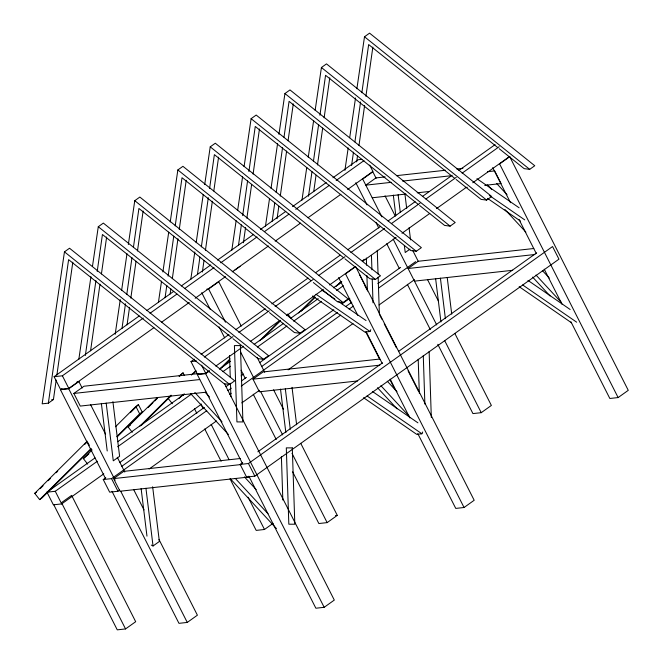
<?xml version="1.0" encoding="UTF-8"?>
<svg xmlns="http://www.w3.org/2000/svg" width="663" height="663" viewBox="0 0 663 663"><rect width="100%" height="100%" fill="white"/><g stroke="black" fill="none" stroke-linecap="round" stroke-linejoin="round"><path stroke-width="0.99" d="M48.366 403.145L68.604 259.639L224.144 383.736L229.647 384.441L234.719 380.827L69.532 248.235L64.46 251.849L42.167 403.833L48.366 403.145L53.43 399.532L56.181 380.056M56.902 374.926L72.806 262.167M85.361 355.459L95.92 280.631M97.221 271.407L102.425 234.503L231.37 337.384M90.574 350.818L99.972 284.195M101.422 273.943L106.627 237.039M122 328.4L125.473 303.795M126.774 294.571L131.978 257.667M133.42 247.423L138.915 208.464L267.86 311.353M127.072 324.787L129.525 307.359M130.826 298.135L136.031 261.23M137.481 250.979L143.117 211M165.079 297.662L166.819 285.363M168.12 276.131L173.756 236.161M175.206 225.909L182.002 177.725L310.947 280.615M170.151 294.049L170.872 288.919M172.322 278.667L177.957 238.688M179.259 229.464L186.204 180.261M197.458 274.565L199.911 257.136M201.361 246.885L208.298 197.682M209.599 188.458L214.373 154.628L343.318 257.509M202.381 271.971L203.972 260.7M205.414 250.448L212.359 201.245M213.801 190.994L218.575 157.164M238.481 245.368L241.373 224.865M242.675 215.641L247.597 180.792M248.898 171.56L255.255 126.459L410.795 250.564L416.298 251.26L421.37 247.647L256.183 115.055L251.111 118.677L244.075 166.612M243.412 242.774L245.575 227.401M246.876 218.177L251.65 184.347M253.092 174.096L259.457 128.995M272.161 221.26L274.764 202.812M276.206 192.56L282.571 147.459M284.013 137.208L289.076 101.331L418.021 204.212M277.084 218.674L278.816 206.367M280.267 196.115L286.623 151.015M288.074 140.763L293.278 103.867M308.51 196.248L311.975 171.651M313.425 161.399L318.63 124.495M319.931 115.271L325.566 75.292L454.511 178.173M313.723 191.607L316.036 175.206M317.478 164.954L322.682 128.05M324.132 117.807L329.768 77.828M351.589 165.51L353.47 152.183M354.912 141.932L360.556 101.953M361.857 92.729L368.653 44.554L497.59 147.435M356.661 161.896L357.523 155.747M358.973 145.495L364.609 105.516M365.91 96.292L372.855 47.09M78.831 359.321L90.947 276.695M92.447 266.501L98.281 226.721L103.345 223.099L268.54 355.691L263.468 359.305L257.965 358.608L232.978 338.677M115.171 334.301L120.26 299.618M121.602 290.444L126.989 253.722M128.34 244.539L134.771 200.682L139.843 197.06L305.03 329.652L299.958 333.274L294.455 332.569L269.476 312.638M158.399 302.543L161.54 281.12M162.891 271.946L168.725 232.166M170.225 221.964L177.858 169.943L182.922 166.322L348.108 298.914L343.044 302.535L337.542 301.831L313.359 282.537M190.778 279.446L194.814 251.907M196.165 242.724L203.193 194.781M204.693 184.579L210.229 146.846L215.293 143.225L380.487 275.816L375.415 279.43L369.913 278.733L344.926 258.802M231.81 250.258L236.144 220.671M237.644 210.478L242.583 176.814M265.473 226.141L269.518 198.602M271.018 188.4L277.598 143.523M278.949 134.34L284.933 93.541L289.996 89.928L455.191 222.519L450.119 226.133L444.616 225.428L419.629 205.497M301.972 200.102L306.762 167.466M308.254 157.264L313.64 120.542M315.14 110.348L321.422 67.502L326.494 63.888L491.681 196.48L486.609 200.093L481.106 199.397L456.127 179.458M344.901 170.391L348.191 147.948M349.691 137.747L355.525 97.967M356.876 88.784L364.501 36.763L369.573 33.15L534.759 165.742L529.696 169.355L524.184 168.659L499.206 148.719M312.505 295.988L364.816 332.064L370.004 331.492L370.799 329.693M363.564 397.709L416.712 434.356L421.9 433.784L422.696 431.986M91.337 448.975L42.167 497.805L39.639 499.612L34.733 493.347L87.243 441.185M40.186 488.639L43.103 485.747M48.208 480.675L50.396 478.495M56.231 472.702L57.689 471.252M84.673 444.45L86.861 442.279M39.639 499.612L91.005 448.594M87.682 464.117L83.389 458.63L92.14 449.937M115.478 426.757L135.907 406.469L138.434 404.662L142.197 412.071L117.243 436.851M88.842 453.923L83.389 458.63M130.412 412.635L138.434 404.662M116.912 436.469L139.661 413.878L142.197 412.071M132.285 432.293L127.992 426.806L157.164 397.833M179.043 376.095L183.038 372.838L184.289 375.308M148.031 407.612L153.136 402.54M154.595 401.09L157.512 398.198M179.391 376.46L183.038 372.838M139.503 426.516L171.054 395.173M191.367 375.059L195.751 370.708M141.302 425.439L171.386 395.554M193.903 373.244L196.091 371.073M178.803 398.67L183.212 394.303M182.806 395.405L184.273 393.946M219.809 369.009L230.078 358.807M221.608 367.932L229.68 359.91M259.623 340.807L280.167 320.395M262.158 339L280.499 320.776M298.648 312.961L314.792 296.925M301.184 311.154L315.124 297.306M321.729 290.742L323.196 289.283M335.926 286.565L341.064 281.468M338.462 284.759L341.395 281.841M362.678 260.708L364.144 259.25M153.882 327.713L68.803 388.419L60.507 389.338L54.101 376.708L139.18 316.002M146.763 310.591L173.714 291.364M181.297 285.952L210.784 264.91M217.522 260.103L253.747 234.263M260.484 229.448L285.753 211.422M292.499 206.616L326.188 182.574M332.934 177.759L358.202 159.733L361.89 159.319M54.101 376.708L62.397 375.797L143.266 318.091M150.004 313.284L176.963 294.049M184.546 288.637L214.025 267.603M220.762 262.797L256.987 236.948M264.57 231.544L289.002 214.108M295.739 209.301L329.436 185.259M336.174 180.452L363.97 160.62M105.417 478.355L60.441 389.703L61.999 388.593M161.465 322.309L189.262 302.469M195.162 298.267L225.486 276.628M232.224 271.822L268.449 245.973M275.186 241.166L300.463 223.133M308.038 217.721L340.898 194.284M347.636 189.477L372.904 171.444L369.705 165.128M235.017 269.974L240.081 266.352M60.441 389.703L68.737 388.783L78.872 381.556L82.146 388.021M206.781 289.184L208.621 288.977L218.757 281.742L241.249 326.072M206.085 392.189L80.273 406.079L73.858 393.449L84.002 386.222L197.541 373.683M209.069 370.907L205.704 373.31L197.4 374.222L190.994 361.592L194.367 359.189M201.104 354.382L228.901 334.55M235.647 329.735L265.125 308.701M271.863 303.894L308.088 278.046M315.671 272.642L340.102 255.205M347.685 249.802L380.537 226.356M388.12 220.945L415.071 201.718M422.654 196.306L452.141 175.272M458.879 170.457L495.104 144.617M204.345 357.075L232.986 336.638M238.887 332.428L269.211 310.79M275.112 306.588L313.019 279.537M318.911 275.327L345.025 256.697M350.926 252.487L384.623 228.445M391.361 223.638L420.002 203.201M425.895 198.999L456.227 177.361M462.119 173.151L499.189 146.705M242.31 463.238L197.334 374.587L198.892 373.476M34.733 493.347L36.631 491.987M127.992 426.806L130.528 425M215.806 366.092L243.611 346.26M250.349 341.453L279.827 320.411M286.573 315.605L322.79 289.764M329.536 284.949L354.804 266.924M362.388 261.512L396.084 237.47M401.977 233.26L429.781 213.428M436.519 208.621L465.998 187.579M472.736 182.773L509.806 156.327M197.334 374.587L205.629 373.675L209.533 370.89M103.793 473.846L61.676 503.905L53.38 504.816L46.974 492.186L94.991 457.926M117.732 441.699L184.281 394.22M219.66 368.976L230.616 361.161M254.202 344.329L283.681 323.295M290.427 318.489L318.223 298.648M333.39 287.833L341.81 281.825M46.974 492.186L55.269 491.275L97.386 461.224M117.608 446.796L191.74 393.905M222.909 371.661L230.484 366.258M257.443 347.022L286.93 325.981M293.668 321.174L321.464 301.342M336.63 290.527L343.368 285.712M409.974 249.139L405.217 252.528L404.347 245.443M119.804 462.426L201.511 404.132M225.942 386.695L230.152 383.695M241.108 375.88L243.636 374.073M259.639 362.653L333.771 309.762M342.191 303.753L349.774 298.342M119.647 490.056L117.956 491.258L109.66 492.17L103.254 479.54L105.782 477.741M121.785 466.321L204.345 407.413M227.931 390.59L231.296 388.186M241.407 380.968L246.462 377.363M261.62 366.548L337.442 312.455M345.862 306.439L351.763 302.237M377.877 283.598L400.618 267.371M103.254 479.54L111.55 478.628L206.74 410.712M229.489 394.477L231.172 393.275M241.282 386.065L340.683 315.14M349.103 309.132L353.321 306.124M378.59 288.098L415.651 261.645M248.907 477.012L120.02 491.242L113.613 478.611L123.749 471.376L240.362 458.506M357.597 380.952L259.399 391.792L252.993 379.161L263.128 371.935L379.742 359.056M149.125 469.014L216.519 420.93M241.788 402.905L259.482 390.283M288.123 369.846L352.989 323.561M379.103 304.93L414.483 279.687M240.155 464.431L248.451 463.512L552.552 246.537L558.959 259.167L254.857 476.142L246.561 477.062L240.155 464.431L242.683 462.625M257.841 451.81L382.518 362.852M398.521 351.431L536.674 252.86M151.305 545.069L153.037 545.989L159.369 541.472L152.647 486.766M230.003 478.777L256.191 530.4L264.487 529.48L273.065 523.364M125.547 628.93L135.683 621.703L71.612 495.41L61.477 502.645L125.547 628.93L117.252 629.85L53.645 504.485M111.972 491.283L178.969 623.344L187.264 622.424L197.4 615.189L158.987 539.467M292.623 471.816L318.853 523.53L327.149 522.618L337.293 515.383L300.745 443.348M437.795 344.337L472.934 413.596L481.23 412.676L491.366 405.449L454.826 333.414M248.874 476.167L315.87 608.228L324.166 607.308L334.301 600.081L224.674 383.985M464.05 507.502L474.186 500.267L355.658 266.625L345.522 273.86L464.05 507.502L455.754 508.413L417.806 433.619M618.131 397.568L628.267 390.333L509.739 156.692L499.595 163.927L618.131 397.568L609.836 398.48L570.951 321.828M385.145 176.905L375.938 177.916L365.802 185.151L391.377 182.333M396.399 175.662L445.495 170.242M456.749 168.999L462.882 168.319M402.623 181.09L450.699 175.778M487.52 171.717L494.681 170.921L501.095 183.552L484.728 185.358M372.208 197.781L405.963 194.052M417.218 192.809L429.491 191.458M465.293 187.505L467.34 187.281M533.814 248.509L418.229 261.272L408.085 268.507L534.925 254.501M414.499 281.137L512.69 270.289M190.994 361.592L196.53 360.987M77.024 381.755L78.872 381.556M73.858 393.449L199.679 379.559M51.664 399.723L53.43 399.532M252.993 379.161L379.833 365.164M113.613 478.611L241.473 464.498M335.445 515.582L337.293 515.383M476.921 178.695L519.104 207.776M489.319 195.452L524.756 219.884M487.512 198.353L520.414 221.036M527.98 280.408L570.163 309.497M522.659 284.949L576.653 322.185M519.162 286.681L571.473 322.757M322.168 290.295L334.823 299.021M338.196 301.35L366.042 320.544M316.002 294.256L370.004 331.492M372.374 391.427L417.939 422.837M367.062 395.968L421.9 433.784M364.501 36.763L529.696 169.355M321.422 67.502L486.609 200.093M284.933 93.541L450.119 226.133M251.111 118.677L416.298 251.26M210.229 146.846L375.415 279.43M177.858 169.943L343.044 302.535M134.771 200.682L299.958 333.274M98.281 226.721L263.468 359.305M64.46 251.849L229.647 384.441M496.579 183.411L507.029 194.707M487.454 184.927L491.631 189.444M504.974 209.558L525.875 232.141M542.351 270.529L549.312 278.062M536.011 275.054L561.097 302.154M532.629 277.101L550.041 295.922M387.258 381.192L397.004 391.734M380.918 385.709L409.485 416.579M377.537 387.756L397.046 408.839M205.331 392.471L209.516 396.988M194.814 392.471L221.989 421.834M190.737 393.764L228.362 434.422M244.39 476.871L256.233 489.675M235.266 478.388L268.009 513.767M230.492 478.926L276.471 528.618M287.75 314.038L291.43 318.737M168.029 398.239L172.322 403.726M492.708 167.615L510.51 202.704M518.947 219.329L536.276 253.498M544.24 269.195L562.05 304.284M376.12 178.272L372.838 171.808L362.702 179.043L381.913 216.9M385.021 195.817L395.322 216.138M412.659 250.307L418.278 261.388M427.652 279.852L438.425 301.093M393.151 239.07L436.726 324.953M444.691 340.649L481.23 412.676M355.807 182.731L367.053 204.892M375.954 222.436L378.764 227.981M386.728 243.677L399.383 268.606M407.347 284.311L430.304 329.561M359.371 274.291L365.777 286.922M365.073 286.026L366.946 289.714M379.567 314.602L381.905 319.21M384.242 323.817L396.408 347.785M408.093 370.832L418.386 391.112M338.627 277.548L357.838 315.414M366.274 332.03L382.203 363.432M390.167 379.128L409.842 417.914M348.978 298.781L351.315 303.389M365.81 331.972L379.841 359.628M390.134 379.907L394.808 389.123M257.178 357.465L264.67 372.241M273.57 389.794L283.408 409.187M208.621 288.977L225.486 322.218M240.478 351.771L254.07 378.556M260.625 391.485L282.645 434.887M292.018 453.351L327.149 522.618M201.726 292.665L210.163 309.289M219.063 326.834L224.691 337.915M241.083 370.236L245.302 378.548M253.266 394.245L276.222 439.494M201.585 365.189L205.704 373.31M205.629 373.675L324.166 607.308M248.451 463.512L254.857 476.142M200.881 404.115L203.226 408.723M211.174 424.395L228.942 459.426M248.119 497.217L264.487 529.48M194.458 408.715L196.795 413.322M204.751 428.994L221.119 461.257M135.907 406.469L139.661 413.878M90.582 404.637L105.574 434.19M117.285 457.279L124.785 472.056M133.686 489.601L143.995 509.913M62.397 375.797L68.803 388.419M68.737 388.783L115.113 480.211M120.741 491.291L187.264 622.424M111.55 478.628L117.956 491.258M88.08 442.834L89.331 445.304M55.269 491.275L61.676 503.905M447.243 277.673L451.727 314.146M440.414 278.145L445.395 318.663M435.591 278.419L440.945 321.978M404.96 194.325L406.701 208.505M409.063 227.749L410.563 239.907M398.123 194.789L400.245 212.011M393.308 195.071L395.794 215.326M292.027 387.325L296.634 424.801M285.322 388.8L290.295 429.326M280.499 389.082L285.852 432.641M145.935 488.25L153.037 545.989M141.12 488.532L146.971 536.143M112.892 401.612L119.613 456.31L113.282 460.826L106.188 403.096M101.364 403.369L107.215 450.981M429.135 351.489L431.315 417.508M423.276 355.592L424.875 404.074M418.196 359.255L419.314 393.3M377.272 250.224L378.051 273.952M378.159 277.043L379.377 314.179M371.446 255.354L371.926 269.8M372.233 279.082L373.012 302.809M366.332 257.99L366.573 265.217M366.912 275.526L367.418 290.999M281.394 456.699L282.828 500.018M229.531 355.434L230.252 377.098M230.451 383.28L230.898 396.689M240.404 345.605L234.412 345.58L236.931 421.908L242.923 421.933L240.404 345.605M292.3 447.898L286.308 447.873L288.828 524.201L294.82 524.226L292.3 447.898"/></g></svg>
